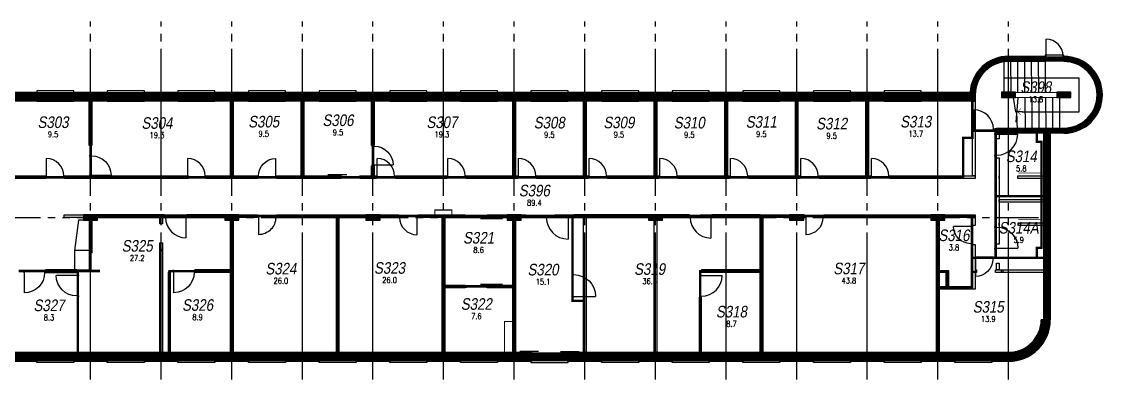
# Model space of a CAD drawing. Extents: x 22790 to 124359, y 400 to 114212.
# Drawn here: x 77710 to 124359, y 15400 to 30858 of the extents above; entities that cross this region are included whole.
import ezdxf
from ezdxf.enums import TextEntityAlignment as Align

# ---------------------------------------------------------------- set-up
doc = ezdxf.new("R2010")
doc.units = 0
doc.header["$LTSCALE"] = 50
doc.header["$PDMODE"] = 1
for name, pattern in [('4PHAN', [158.75, 127, -6.35, 6.35, -6.35, 6.35, -6.35]), ('HIDDEN', [0.375, 0.25, -0.125]), ('INVISIBLE', [999999, 0, -999999])]:
    doc.linetypes.add(name, pattern=pattern)
doc.layers.get('0').update_dxf_attribs({"linetype": 'CONTINUOUS'})
for name, color, linetype in [('ANNTEXT_03', 7, 'CONTINUOUS'), ('CL_03', 7, 'CONTINUOUS'), ('ED_03', 7, 'CONTINUOUS'), ('EW_03', 7, 'CONTINUOUS'), ('FT_03', 8, 'CONTINUOUS'), ('GRIDLINE_03', 15, '4PHAN'), ('HEADER_03', 7, 'INVISIBLE'), ('ND_03', 7, 'CONTINUOUS'), ('NS_03', 7, 'CONTINUOUS'), ('NW_03', 7, 'CONTINUOUS'), ('RI_03', 7, 'CONTINUOUS'), ('SC_03', 7, 'CONTINUOUS'), ('WALL_03', 7, 'CONTINUOUS'), ('WW_03', 7, 'CONTINUOUS')]:
    doc.layers.add(name, color=color, linetype=linetype)
doc.styles.add('SIMPLEX', font='ARIALN.TTF', dxfattribs={"oblique": 10})
doc.styles.get("Standard").update_dxf_attribs({"font": 'simplex'})

# ---------------------------------------------------------------- blocks, each defined once
blk = doc.blocks.new('DR1H90')
blk.add_line((-0.46, 0), (-0.46, 0.92))
blk.add_arc((-0.46, 0), 0.92, 0, 90)
at = {"flags": 1}
blk.add_attdef('SILLHT', text='', height=0.1, dxfattribs=at).set_placement((0, 0), align=Align.MIDDLE)
blk = doc.blocks.new('DRFRAME')
for p, q in [((-0.5, -0.5), (-0.5, 0.5)), ((0.5, -0.5), (0.5, 0.5))]:
    blk.add_line(p, q)
at = {"flags": 1}
blk.add_attdef('SILLHT', text='', height=0.1, dxfattribs=at).set_placement((0, 0), align=Align.MIDDLE)
blk = doc.blocks.new('SPL')
for p, q in [((1, 0.5), (0, 0.5)), ((1, -0.5), (1, 0.5)), ((0, -0.5), (1, -0.5))]:
    blk.add_line(p, q)
blk = doc.blocks.new('WNOF')
blk.add_line((-0.5, 0), (0.5, 0))
at = {"flags": 1}
blk.add_attdef('SILLHT', text='', height=0.1, dxfattribs=at).set_placement((0, 0), align=Align.MIDDLE)
blk = doc.blocks.new('WNFRAME')
for p, q in [((-0.5, -0.5), (-0.5, 0.5)), ((0.5, -0.5), (0.5, 0.5))]:
    blk.add_line(p, q)
at = {"flags": 1}
blk.add_attdef('SILLHT', text='', height=0.1, dxfattribs=at).set_placement((0, 0), align=Align.MIDDLE)
blk = doc.blocks.new('RM_SPAM')
for p in [(0, 2.5), (0, 0)]:
    blk.add_point(p)
at = {"style": 'SIMPLEX', "oblique": 10}
blk.add_attdef('RM_NUM', text='', height=2.5, dxfattribs=at).set_placement((0, 0), align=Align.CENTER)
at = {"flags": 1}
for tag, p, width in [('SITENO', (-15, 0), 0.8), ('IN_OU_CODE', (-15, -2), 0.8), ('RM_CO_CODE', (-15, -4), 0.8), ('RM_TY_CODE', (-15, -6), 0.7), ('RM_FU_CODE', (-15, -8), 0.8), ('OCC/USE', (-15, -10), 0.8)]:
    blk.add_attdef(tag, p, '', height=1.25, dxfattribs=dict(at, width=width))
at = {"width": 0.8, "flags": 1}
for tag, p in [('BL_NUM', (15, 0)), ('LEVEL', (15, -2)), ('%S/L', (15, -4)), ('STUDCAP', (15, -6))]:
    blk.add_attdef(tag, text='', height=1.25, dxfattribs=at).set_placement(p, align=Align.RIGHT)
at = {"width": 0.8}
for tag, p in [('RM_AREA', (0, -2)), ('USE', (-0.24, -4.05)), ('USE2', (-0.24, -6.05))]:
    blk.add_attdef(tag, text='', height=1.25, dxfattribs=at).set_placement(p, align=Align.CENTER)
at = {"width": 0.8, "flags": 1}
blk.add_attdef('SERVS', text='', height=1.25, dxfattribs=at).set_placement((0, -8), align=Align.CENTER)
blk = doc.blocks.new('DR0O')
at = {"linetype": 'HIDDEN'}
blk.add_line((0.52, 0.01), (-0.52, 0.01), dxfattribs=at)
at = {"flags": 1}
blk.add_attdef('SILLHT', text='', height=0.1, dxfattribs=at).set_placement((0, 0), align=Align.MIDDLE)
blk = doc.blocks.new('DR1S')
blk.add_line((-0.2, 0.1), (-1.2, 0.1))
at = {"flags": 1}
blk.add_attdef('SILLHT', text='', height=0.1, dxfattribs=at).set_placement((0, 0), align=Align.MIDDLE)
blk = doc.blocks.new('DR2S')
for p, q in [((-0.3, 0.05), (-0.8, 0.05)), ((0.3, 0.05), (0.8, 0.05))]:
    blk.add_line(p, q)
at = {"flags": 1}
blk.add_attdef('SILLHT', text='', height=0.1, dxfattribs=at).set_placement((0, 0), align=Align.MIDDLE)
blk = doc.blocks.new('C-S')
for p, q in [((0.5, 0.5), (-0.5, 0.5)), ((-0.5, 0.5), (-0.5, -0.5)), ((0.5, -0.5), (0.5, 0.5)), ((-0.5, -0.5), (0.5, -0.5))]:
    blk.add_line(p, q)
at = {"const_width": 1}
blk.add_lwpolyline([(-0.5, 0), (0.5, 0)], dxfattribs=at)
blk = doc.blocks.new('TXTARR2')
blk.add_line((-1, 0), (0, 0))
at = {"const_width": 0.1}
blk.add_lwpolyline([(-0.71, 0.71), (0, 0), (-0.71, -0.71)], dxfattribs=at)

msp = doc.modelspace()

# ---------------------------------------------------------------- linework, layer by layer
at = {"layer": 'ANNTEXT_03', "color": 0}
for p, q in [((123356, 28415), (120097, 28415)), ((123356, 26963), (123356, 28415)), ((120900, 26963), (123356, 26963))]:
    msp.add_line(p, q, dxfattribs=at)
at = {"layer": 'EW_03'}
for points, const_width in [([(120308, 29245, 0.414214), (118759, 27696, 1)], 229), ([(122696, 29245, -1), (122696, 26147, -1)], 229), ([(120308, 16374, 0.414214), (121915, 17980, 0.414214)], 394)]:
    msp.add_lwpolyline(points, format="xyb", dxfattribs=dict(at, const_width=const_width))
for points, const_width in [([(121896, 29245), (120308, 29245)], 229), ([(78360, 27613), (76798, 27613)], 394), ([(81408, 27613), (79960, 27613)], 394), ([(84456, 27613), (83008, 27613)], 394), ([(87504, 27613), (86056, 27613)], 394), ([(90552, 27613), (89104, 27613)], 394), ([(93600, 27613), (92152, 27613)], 394), ([(96648, 27613), (95200, 27613)], 394), ([(99696, 27613), (98248, 27613)], 394), ([(102744, 27613), (101296, 27613)], 394), ([(105792, 27613), (104344, 27613)], 394), ([(108840, 27613), (107392, 27613)], 394), ([(111888, 27613), (110440, 27613)], 394), ([(114936, 27613), (113488, 27613)], 394), ([(118873, 27613), (116536, 27613)], 394), ([(122696, 26147), (119692, 26147)], 229), ([(121972, 17980), (121972, 26147)], 279), ([(76912, 16374), (78360, 16374)], 394), ([(81408, 16374), (79960, 16374)], 394), ([(84456, 16374), (83008, 16374)], 394), ([(87504, 16374), (86056, 16374)], 394), ([(90552, 16374), (89104, 16374)], 394), ([(93600, 16374), (92152, 16374)], 394), ([(96648, 16374), (95200, 16374)], 394), ([(99696, 16374), (98248, 16374)], 394), ([(102744, 16374), (101296, 16374)], 394), ([(105792, 16374), (104344, 16374)], 394), ([(108840, 16374), (107392, 16374)], 394), ([(111888, 16374), (110440, 16374)], 394), ([(114936, 16374), (113488, 16374)], 394), ([(117984, 16374), (116536, 16374)], 394), ([(120308, 16374), (119584, 16374)], 394)]:
    msp.add_lwpolyline(points, dxfattribs=dict(at, const_width=const_width))
at = {"layer": 'FT_03'}
msp.add_lwpolyline([(80634, 20968), (79998, 20968), (79998, 20135), (80634, 20135), (80634, 22286), (80166, 22286), (79998, 20968)], dxfattribs=at)
at = {"layer": 'GRIDLINE_03'}
for p, q in [((80684, 15400), (80684, 30858)), ((83732, 15400), (83732, 30858)), ((86780, 15400), (86780, 30858)), ((89828, 15400), (89828, 30858)), ((92876, 15400), (92876, 30858)), ((95924, 15400), (95924, 30858)), ((98972, 15400), (98972, 30858)), ((102020, 15400), (102020, 30858)), ((105068, 15400), (105068, 30858)), ((108116, 15400), (108116, 30858)), ((111164, 15400), (111164, 30858)), ((114212, 15400), (114212, 30858)), ((117260, 15400), (117260, 30858)), ((120308, 15400), (120308, 30858)), ((56300, 22400), (121596, 22400))]:
    msp.add_line(p, q, dxfattribs=at)
at = {"layer": 'HEADER_03'}
for points, const_width, elevation in [([(121896, 29245), (122696, 29245)], 229, 2159), ([(78360, 27613), (79960, 27613)], 394, 2134), ([(81408, 27613), (83008, 27613)], 394, 2134), ([(84456, 27613), (86056, 27613)], 394, 2134), ([(87504, 27613), (89104, 27613)], 394, 2134), ([(90552, 27613), (92152, 27613)], 394, 2134), ([(93600, 27613), (95200, 27613)], 394, 2134), ([(96648, 27613), (98248, 27613)], 394, 2134), ([(99696, 27613), (101296, 27613)], 394, 2134), ([(102744, 27613), (104344, 27613)], 394, 2134), ([(105792, 27613), (107392, 27613)], 394, 2134), ([(108840, 27613), (110440, 27613)], 394, 2134), ([(111888, 27613), (113488, 27613)], 394, 2134), ([(114936, 27613), (116536, 27613)], 394, 2134), ([(119718, 26150), (118808, 26150)], 114, 2100), ([(119749, 26029), (119749, 25052)], 114, 2100), ([(92876, 25511), (92876, 24631)], 114, 2159), ([(80684, 25091), (80684, 24191)], 114, 2100), ([(79566, 24134), (78754, 24134)], 114, 2134), ([(85662, 24134), (84850, 24134)], 114, 2134), ([(88710, 24134), (87898, 24134)], 114, 2134), ([(91499, 24134), (92312, 24134)], 114, 2100), ([(93841, 24134), (93028, 24134)], 114, 2134), ([(96889, 24134), (96076, 24134)], 114, 2134), ([(99937, 24134), (99124, 24134)], 114, 2134), ([(102985, 24134), (102172, 24134)], 114, 2134), ([(106033, 24134), (105220, 24134)], 114, 2134), ([(109081, 24134), (108268, 24134)], 114, 2134), ([(112129, 24134), (111316, 24134)], 114, 2134), ([(115177, 24134), (114364, 24134)], 114, 2134), ([(80989, 22457), (83883, 22457)], 114, 2159), ([(84843, 22457), (83883, 22457)], 114, 2100), ([(86475, 22457), (84843, 22457)], 114, 2159), ([(87898, 22457), (88710, 22457)], 114, 2134), ([(93994, 22457), (94806, 22457)], 114, 2134), ([(97806, 22457), (96856, 22457)], 114, 2100), ([(96856, 22457), (97806, 22457)], 114, 2100), ([(100317, 22457), (101337, 22457)], 114, 2100), ([(101541, 22457), (104763, 22457)], 114, 2159), ([(106530, 22457), (105373, 22457)], 114, 2159), ([(107500, 22457), (106530, 22457)], 114, 2100), ([(109583, 22457), (107500, 22457)], 114, 2159), ([(111520, 22457), (112332, 22457)], 114, 2134), ([(80684, 22286), (80684, 20877)], 100, 2100), ([(118735, 22044), (118735, 21232)], 114, 2134), ([(119749, 22014), (119749, 21034)], 114, 2100), ([(119658, 20653), (118845, 20653)], 114, 2100), ([(78743, 20078), (77783, 20078)], 114, 2100), ([(78743, 20078), (80087, 20078)], 114, 2159), ([(84087, 20028), (84087, 16571)], 100, 2159), ([(84233, 20078), (85193, 20078)], 100, 2100), ([(85193, 20078), (86737, 20078)], 100, 2159), ([(107054, 20078), (109583, 20078)], 100, 2159), ([(80137, 18967), (80137, 19927)], 100, 2100), ([(101491, 18947), (101491, 19967)], 100, 2100), ([(107004, 19927), (107004, 18957)], 100, 2100), ([(97806, 19416), (96856, 19416)], 114, 2100), ([(107004, 16571), (107004, 18957)], 100, 2159), ([(78360, 16374), (79960, 16374)], 394, 2134), ([(81408, 16374), (83008, 16374)], 394, 2134), ([(84456, 16374), (86056, 16374)], 394, 2134), ([(87504, 16374), (89104, 16374)], 394, 2134), ([(90552, 16374), (92152, 16374)], 394, 2134), ([(93600, 16374), (95200, 16374)], 394, 2134), ([(96648, 16374), (98248, 16374)], 394, 2134), ([(101296, 16374), (99696, 16374)], 394, 2100), ([(99696, 16374), (101296, 16374)], 394, 2134), ([(102744, 16374), (104344, 16374)], 394, 2134), ([(105792, 16374), (107392, 16374)], 394, 2134), ([(108840, 16374), (110440, 16374)], 394, 2134), ([(111888, 16374), (113488, 16374)], 394, 2134), ([(114936, 16374), (116536, 16374)], 394, 2134), ([(117984, 16374), (119584, 16374)], 394, 2134)]:
    msp.add_lwpolyline(points, dxfattribs=dict(at, const_width=const_width, elevation=elevation))
for points, const_width in [([(78360, 27613), (79960, 27613)], 394), ([(83008, 27671), (81408, 27671)], 279), ([(84456, 27613), (86056, 27613)], 394), ([(87504, 27613), (89104, 27613)], 394), ([(90552, 27613), (92152, 27613)], 394), ([(93600, 27613), (95200, 27613)], 394), ([(96648, 27613), (98248, 27613)], 394), ([(99696, 27613), (101296, 27613)], 394), ([(102744, 27613), (104344, 27613)], 394), ([(105792, 27613), (107392, 27613)], 394), ([(108840, 27613), (110440, 27613)], 394), ([(111888, 27613), (113488, 27613)], 394), ([(114936, 27613), (116536, 27613)], 394), ([(80989, 22457), (83883, 22457)], 114), ([(86475, 22457), (84843, 22457)], 114), ([(101541, 22457), (104763, 22457)], 114), ([(106530, 22457), (105373, 22457)], 114), ([(109583, 22457), (107500, 22457)], 114), ([(78743, 20078), (80087, 20078)], 114), ([(84087, 20028), (84087, 16571)], 100), ([(85193, 20078), (86737, 20078)], 100), ([(107054, 20078), (109583, 20078)], 100), ([(107004, 16571), (107004, 18957)], 100), ([(78360, 16374), (79960, 16374)], 394), ([(81408, 16374), (83008, 16374)], 394), ([(84456, 16374), (86056, 16374)], 394), ([(89104, 16317), (87504, 16317)], 279), ([(90552, 16374), (92152, 16374)], 394), ([(93600, 16374), (95200, 16374)], 394), ([(96648, 16374), (98248, 16374)], 394), ([(99696, 16374), (101296, 16374)], 394), ([(102744, 16374), (104344, 16374)], 394), ([(105792, 16374), (107392, 16374)], 394), ([(108840, 16374), (110440, 16374)], 394), ([(111888, 16374), (113488, 16374)], 394), ([(114936, 16374), (116536, 16374)], 394), ([(117984, 16374), (119584, 16374)], 394)]:
    msp.add_lwpolyline(points, dxfattribs=dict(at, const_width=const_width))
at = {"layer": 'NS_03', "const_width": 20}
for points in [[(120727, 24318), (121682, 24318)], [(120727, 22318), (121682, 22318)]]:
    msp.add_lwpolyline(points, dxfattribs=at)
at = {"layer": 'NW_03'}
for points, const_width in [([(80684, 27417), (80684, 25091)], 114), ([(86780, 27417), (86780, 24191)], 114), ([(89828, 27417), (89828, 24134)], 114), ([(92876, 27417), (92876, 25511)], 114), ([(98972, 27417), (98972, 24134)], 114), ([(102020, 27417), (102020, 24134)], 114), ([(105068, 27417), (105068, 24134)], 114), ([(108116, 27417), (108116, 24134)], 114), ([(111164, 27417), (111164, 24134)], 114), ([(114212, 27417), (114212, 24134)], 114), ([(118750, 27417), (118750, 25785)], 114), ([(118768, 25835), (118346, 25835), (118346, 24185)], 100), ([(119749, 26032), (119749, 26029)], 114), ([(121732, 23373), (121731, 25657), (121532, 25657), (121532, 26032)], 100), ([(119749, 25052), (119749, 22014)], 114), ([(92876, 24631), (92876, 24134)], 114), ([(76715, 24134), (78754, 24134)], 114), ([(79566, 24134), (84850, 24133)], 114), ([(85662, 24134), (87898, 24134)], 114), ([(88710, 24134), (91499, 24134)], 114), ([(92312, 24134), (93028, 24134)], 114), ([(93841, 24134), (96076, 24134)], 114), ([(96889, 24134), (99124, 24134)], 114), ([(99937, 24134), (102172, 24134)], 114), ([(102985, 24134), (105220, 24134)], 114), ([(106033, 24134), (108268, 24134)], 114), ([(109081, 24134), (111316, 24134)], 114), ([(112129, 24134), (114364, 24134)], 114), ([(115177, 24134), (118396, 24134)], 114), ([(119806, 24134), (119806, 24134)], 114), ([(119802, 23318), (121832, 23318)], 110), ([(121533, 20709), (121533, 21085), (121730, 21084), (121732, 23263)], 100), ([(80989, 22457), (80989, 22457)], 114), ([(83883, 22457), (83883, 22457)], 114), ([(87898, 22457), (86475, 22457)], 114), ([(86780, 22457), (86780, 16571)], 114), ([(93994, 22457), (88710, 22457)], 114), ([(91352, 22457), (91352, 16571)], 114), ([(96432, 22457), (94806, 22457)], 114), ([(96281, 22514), (96281, 22719), (95546, 22719), (95546, 22514)], 50), ([(95924, 22400), (95924, 16571)], 114), ([(96856, 22457), (96432, 22457)], 114), ([(100317, 22457), (97806, 22457)], 114), ([(98972, 22457), (98972, 16571)], 114), ([(101541, 22457), (101337, 22457)], 114), ([(101491, 19967), (101491, 22395)], 100), ([(111520, 22457), (109583, 22457)], 114), ([(109640, 22400), (109640, 16571)], 114), ([(118792, 22457), (112332, 22457)], 114), ([(117260, 22457), (117260, 16374)], 114), ([(118735, 22457), (118735, 22044)], 114), ([(80684, 22286), (80684, 22286)], 100), ([(119806, 22102), (119806, 22102)], 114), ([(118735, 21232), (118735, 20652), (118845, 20652)], 114), ([(119749, 21034), (119749, 20709)], 114), ([(80684, 20877), (80684, 20135)], 100), ([(118735, 20652), (118735, 19352), (117260, 19352)], 114), ([(119658, 20652), (119969, 20652)], 114), ([(119969, 20709), (119969, 20652), (121832, 20652)], 114), ([(77636, 20021), (77636, 20078), (77783, 20078)], 114), ([(80087, 20078), (81087, 20078)], 114), ([(80137, 19927), (80137, 20028)], 100), ([(84037, 20078), (84233, 20078)], 100), ([(107054, 20078), (107004, 20078), (107004, 19927)], 100), ([(117317, 20062), (117667, 20062), (117667, 19409)], 100), ([(95924, 19416), (96856, 19416)], 114), ([(97806, 19416), (98972, 19416)], 114), ([(80137, 16528), (80137, 18967)], 100), ([(101991, 16528), (101991, 18797), (101491, 18797), (101491, 18947)], 100), ([(98549, 16528), (98549, 17903), (98924, 17903)], 50)]:
    msp.add_lwpolyline(points, dxfattribs=dict(at, const_width=const_width))
at = {"layer": 'SC_03'}
for p, q in [((120117, 27810), (120121, 29271)), ((120416, 27798), (120411, 29207)), ((120715, 27799), (120709, 29208)), ((121013, 27800), (121008, 29210)), ((121312, 27801), (121306, 29211)), ((121610, 27802), (121605, 29212)), ((121909, 27803), (121903, 29213)), ((120423, 27798), (122506, 27806)), ((120509, 27584), (120604, 26948)), ((122506, 27577), (120562, 27570)), ((120716, 27570), (120629, 26513)), ((121014, 27571), (121020, 26162)), ((121313, 27572), (121318, 26163)), ((121611, 27574), (121617, 26164)), ((121910, 27575), (121915, 26165)), ((122208, 27576), (122213, 26166)), ((122506, 27577), (122512, 26167)), ((120651, 26974), (120604, 26948)), ((120651, 26974), (120684, 26147))]:
    msp.add_line(p, q, dxfattribs=at)
at = {"layer": 'WALL_03'}
for p, q in [((120308, 29360), (121896, 29360)), ((121896, 29131), (120308, 29131)), ((121896, 29360), (121896, 29131)), ((122696, 29360), (122696, 29131)), ((76798, 27810), (78360, 27810)), ((78360, 27810), (78360, 27417)), ((79960, 27810), (81408, 27810)), ((79960, 27417), (79960, 27810)), ((81408, 27810), (81408, 27417)), ((83008, 27810), (84456, 27810)), ((83008, 27417), (83008, 27810)), ((84456, 27810), (84456, 27417)), ((86056, 27810), (87504, 27810)), ((86056, 27417), (86056, 27810)), ((87504, 27810), (87504, 27417)), ((89104, 27810), (90552, 27810)), ((89104, 27417), (89104, 27810)), ((90552, 27810), (90552, 27417)), ((92152, 27810), (93600, 27810)), ((92152, 27417), (92152, 27810)), ((93600, 27810), (93600, 27417)), ((95200, 27810), (96648, 27810)), ((95200, 27417), (95200, 27810)), ((96648, 27810), (96648, 27417)), ((98248, 27810), (99696, 27810)), ((98248, 27417), (98248, 27810)), ((99696, 27810), (99696, 27417)), ((101296, 27810), (102744, 27810)), ((101296, 27417), (101296, 27810)), ((102744, 27810), (102744, 27417)), ((104344, 27810), (105792, 27810)), ((104344, 27417), (104344, 27810)), ((105792, 27810), (105792, 27417)), ((107392, 27810), (108840, 27810)), ((107392, 27417), (107392, 27810)), ((108840, 27810), (108840, 27417)), ((110440, 27810), (111888, 27810)), ((110440, 27417), (110440, 27810)), ((111888, 27810), (111888, 27417)), ((113488, 27810), (114936, 27810)), ((113488, 27417), (113488, 27810)), ((114936, 27810), (114936, 27417)), ((116536, 27810), (118648, 27810)), ((116536, 27417), (116536, 27810)), ((118873, 27696), (118873, 27417)), ((120613, 27810), (120003, 27810)), ((120003, 27810), (120003, 27582)), ((120003, 27582), (120613, 27582)), ((120613, 27582), (120613, 27810)), ((123000, 27810), (122391, 27810)), ((122391, 27810), (122391, 27582)), ((122391, 27582), (123000, 27582)), ((123000, 27582), (123000, 27810)), ((78360, 27417), (76798, 27417)), ((81408, 27417), (79960, 27417)), ((80627, 25505), (80627, 27417)), ((80627, 27417), (80741, 27417)), ((80741, 27417), (80741, 25505)), ((84456, 27417), (83008, 27417)), ((87504, 27417), (86056, 27417)), ((86723, 24191), (86723, 27417)), ((86723, 27417), (86837, 27417)), ((86837, 27417), (86837, 24191)), ((90552, 27417), (89104, 27417)), ((89771, 24134), (89771, 27417)), ((89771, 27417), (89885, 27417)), ((89885, 27417), (89885, 24134)), ((93600, 27417), (92152, 27417)), ((92819, 25511), (92819, 27417)), ((92819, 27417), (92933, 27417)), ((92933, 27417), (92933, 25511)), ((96648, 27417), (95200, 27417)), ((99696, 27417), (98248, 27417)), ((98915, 24134), (98915, 27417)), ((98915, 27417), (99029, 27417)), ((99029, 27417), (99029, 24134)), ((102744, 27417), (101296, 27417)), ((101963, 24134), (101963, 27417)), ((101963, 27417), (102077, 27417)), ((102077, 27417), (102077, 24134)), ((105792, 27417), (104344, 27417)), ((105011, 24134), (105011, 27417)), ((105011, 27417), (105125, 27417)), ((105125, 27417), (105125, 24134)), ((108840, 27417), (107392, 27417)), ((108059, 24134), (108059, 27417)), ((108059, 27417), (108173, 27417)), ((108173, 27417), (108173, 24134)), ((111888, 27417), (110440, 27417)), ((111107, 24134), (111107, 27417)), ((111107, 27417), (111221, 27417)), ((111221, 27417), (111221, 24134)), ((114936, 27417), (113488, 27417)), ((114155, 24134), (114155, 27417)), ((114155, 27417), (114269, 27417)), ((114269, 27417), (114269, 24134)), ((118873, 27417), (116536, 27417)), ((118759, 24191), (118759, 27417)), ((118759, 27417), (118873, 27417)), ((118873, 27417), (118873, 24191)), ((119783, 26261), (122696, 26261)), ((119783, 26032), (119783, 26261)), ((121832, 26147), (122111, 26147)), ((121832, 17980), (121832, 26147)), ((122111, 26147), (122111, 17980)), ((122696, 26032), (119783, 26032)), ((119783, 25791), (119783, 26032)), ((119783, 26032), (119897, 26032)), ((119897, 25791), (119783, 25791)), ((119897, 26032), (119897, 25791)), ((80741, 25505), (80627, 25505)), ((92933, 25511), (92819, 25511)), ((119783, 21238), (119783, 24978)), ((119783, 24978), (119897, 24978)), ((119897, 24978), (119897, 21238)), ((92819, 24134), (92819, 24631)), ((92819, 24631), (92933, 24631)), ((92933, 24631), (92933, 24134)), ((78754, 24076), (76804, 24076)), ((76918, 24191), (78754, 24191)), ((78754, 24191), (78754, 24076)), ((79566, 24191), (84913, 24191)), ((79566, 24076), (79566, 24191)), ((84913, 24076), (79566, 24076)), ((84913, 24191), (84913, 24076)), ((85662, 24191), (87898, 24191)), ((85662, 24076), (85662, 24191)), ((87898, 24076), (85662, 24076)), ((86837, 24191), (86723, 24191)), ((87898, 24191), (87898, 24076)), ((88710, 24191), (91499, 24191)), ((88710, 24076), (88710, 24191)), ((91499, 24076), (88710, 24076)), ((89885, 24134), (89771, 24134)), ((91499, 24191), (91499, 24076)), ((92312, 24191), (93028, 24191)), ((92312, 24076), (92312, 24191)), ((93028, 24076), (92312, 24076)), ((92933, 24134), (92819, 24134)), ((93028, 24191), (93028, 24076)), ((93841, 24191), (96076, 24191)), ((93841, 24076), (93841, 24191)), ((96076, 24076), (93841, 24076)), ((96076, 24191), (96076, 24076)), ((96889, 24191), (99124, 24191)), ((96889, 24076), (96889, 24191)), ((99124, 24076), (96889, 24076)), ((99029, 24134), (98915, 24134)), ((99124, 24191), (99124, 24076)), ((99937, 24191), (102172, 24191)), ((99937, 24076), (99937, 24191)), ((102172, 24076), (99937, 24076)), ((102077, 24134), (101963, 24134)), ((102172, 24191), (102172, 24076)), ((102985, 24191), (105220, 24191)), ((102985, 24076), (102985, 24191)), ((105220, 24076), (102985, 24076)), ((105125, 24134), (105011, 24134)), ((105220, 24191), (105220, 24076)), ((106033, 24191), (108268, 24191)), ((106033, 24076), (106033, 24191)), ((108268, 24076), (106033, 24076)), ((108173, 24134), (108059, 24134)), ((108268, 24191), (108268, 24076)), ((109081, 24191), (111316, 24191)), ((109081, 24076), (109081, 24191)), ((111316, 24076), (109081, 24076)), ((111221, 24134), (111107, 24134)), ((111316, 24191), (111316, 24076)), ((112129, 24191), (114364, 24191)), ((112129, 24076), (112129, 24191)), ((114364, 24076), (112129, 24076)), ((114269, 24134), (114155, 24134)), ((114364, 24191), (114364, 24076)), ((115177, 24191), (118873, 24191)), ((115177, 24076), (115177, 24191)), ((118873, 24076), (115177, 24076)), ((118873, 24191), (118759, 24191)), ((118873, 24191), (118873, 24076)), ((119897, 24191), (119897, 24076)), ((119897, 24191), (119897, 24191)), ((119897, 24076), (119897, 24191)), ((119897, 24076), (119897, 24076)), ((120711, 24191), (121832, 24191)), ((120711, 24076), (120711, 24191)), ((121832, 24076), (120711, 24076)), ((121832, 24191), (121832, 24076)), ((119897, 23175), (121832, 23175)), ((119897, 23060), (119897, 23175)), ((121832, 23060), (119897, 23060)), ((121832, 23175), (121832, 23060)), ((79543, 22514), (80379, 22514)), ((79543, 22400), (79543, 22514)), ((80379, 22400), (79543, 22400)), ((80989, 22514), (80379, 22514)), ((80379, 22514), (80379, 22286)), ((80379, 22514), (80379, 22400)), ((80989, 22286), (80989, 22514)), ((80989, 22514), (80989, 22400)), ((80989, 22514), (80989, 22514)), ((80989, 22400), (80989, 22514)), ((80989, 22400), (80989, 22400)), ((81975, 22514), (81975, 22400)), ((81975, 22514), (81975, 22514)), ((81975, 22400), (81975, 22514)), ((81975, 22400), (81975, 22400)), ((83675, 22514), (84850, 22514)), ((83675, 22400), (83675, 22514)), ((84850, 22400), (83675, 22400)), ((83675, 22119), (83675, 22400)), ((83675, 22400), (83789, 22400)), ((83789, 22400), (83789, 22119)), ((84850, 22514), (84850, 22400)), ((85662, 22514), (87898, 22514)), ((85662, 22400), (85662, 22514)), ((87898, 22400), (85662, 22400)), ((87085, 22514), (86475, 22514)), ((86475, 22514), (86475, 22286)), ((86723, 16571), (86723, 22457)), ((86723, 22457), (86837, 22457)), ((86837, 22457), (86837, 16571)), ((87085, 22286), (87085, 22514)), ((87898, 22514), (87898, 22400)), ((88710, 22514), (93994, 22514)), ((88710, 22400), (88710, 22514)), ((93994, 22400), (88710, 22400)), ((91295, 16571), (91295, 22457)), ((91295, 22457), (91409, 22457)), ((91409, 22457), (91409, 16571)), ((93181, 22514), (92571, 22514)), ((92571, 22514), (92571, 22286)), ((93181, 22286), (93181, 22514)), ((93994, 22514), (93994, 22400)), ((94806, 22514), (96432, 22514)), ((94806, 22400), (94806, 22514)), ((96432, 22400), (94806, 22400)), ((95867, 16571), (95867, 22457)), ((95867, 22457), (95981, 22457)), ((95981, 22457), (95981, 16571)), ((96432, 22514), (96432, 22400)), ((96432, 22514), (96856, 22514)), ((96432, 22400), (96432, 22514)), ((96856, 22400), (96432, 22400)), ((96856, 22514), (96856, 22400)), ((97806, 22514), (99480, 22514)), ((97806, 22400), (97806, 22514)), ((99480, 22400), (97806, 22400)), ((99277, 22514), (98667, 22514)), ((98667, 22514), (98667, 22286)), ((98915, 16571), (98915, 22457)), ((98915, 22457), (99029, 22457)), ((99029, 22457), (99029, 16571)), ((99277, 22286), (99277, 22514)), ((99480, 22514), (99480, 22400)), ((100730, 22514), (103138, 22514)), ((100730, 22400), (100730, 22514)), ((103138, 22400), (100730, 22400)), ((101963, 16571), (101963, 22457)), ((101963, 22457), (102077, 22457)), ((102077, 22457), (102077, 16571)), ((103138, 22514), (103138, 22400)), ((103950, 22514), (106186, 22514)), ((103950, 22400), (103950, 22514)), ((106186, 22400), (103950, 22400)), ((105373, 22514), (104763, 22514)), ((104763, 22514), (104763, 22286)), ((105011, 16571), (105011, 22457)), ((105011, 22457), (105125, 22457)), ((105125, 22457), (105125, 16571)), ((105373, 22286), (105373, 22514)), ((106186, 22514), (106186, 22400)), ((106998, 22514), (111520, 22514)), ((106998, 22400), (106998, 22514)), ((111520, 22400), (106998, 22400)), ((109583, 16571), (109583, 22457)), ((109583, 22457), (109697, 22457)), ((109697, 22457), (109697, 16571)), ((111469, 22514), (110859, 22514)), ((110859, 22514), (110859, 22286)), ((111469, 22286), (111469, 22514)), ((111520, 22514), (111520, 22400)), ((112332, 22514), (118873, 22514)), ((112332, 22400), (112332, 22514)), ((118873, 22400), (112332, 22400)), ((117565, 22514), (116955, 22514)), ((116955, 22514), (116955, 22286)), ((117203, 16374), (117203, 22457)), ((117203, 22457), (117317, 22457)), ((117317, 22457), (117317, 16374)), ((117565, 22286), (117565, 22514)), ((118759, 22044), (118759, 22457)), ((118759, 22457), (118873, 22457)), ((118873, 22514), (118873, 22400)), ((118873, 22457), (118873, 22044)), ((80379, 22286), (80989, 22286)), ((80874, 22286), (80989, 22286)), ((83789, 22119), (83675, 22119)), ((86475, 22286), (87085, 22286)), ((92571, 22286), (93181, 22286)), ((98667, 22286), (99277, 22286)), ((104763, 22286), (105373, 22286)), ((110859, 22286), (111469, 22286)), ((116955, 22286), (117565, 22286)), ((118873, 22044), (118759, 22044)), ((119897, 22159), (119897, 22044)), ((119897, 22159), (119897, 22159)), ((119897, 22044), (119897, 22159)), ((119897, 22044), (119897, 22044)), ((120731, 22159), (121832, 22159)), ((120731, 22044), (120731, 22159)), ((121832, 22044), (120731, 22044)), ((121832, 22159), (121832, 22044)), ((83675, 16571), (83675, 21307)), ((83675, 21307), (83789, 21307)), ((83732, 21048), (83732, 20933)), ((83789, 21307), (83789, 16571)), ((118759, 20012), (118759, 21232)), ((118759, 21232), (118873, 21232)), ((118873, 21232), (118873, 20127)), ((119897, 21238), (119783, 21238)), ((117317, 20112), (117717, 20112)), ((117317, 20012), (117317, 20112)), ((117717, 20112), (117717, 19409)), ((118759, 19409), (118759, 20070)), ((118759, 20070), (118873, 20070)), ((118873, 20127), (118926, 20127)), ((118873, 20070), (118873, 19295)), ((118926, 20127), (118926, 20012)), ((119739, 20127), (120060, 20127)), ((119739, 20012), (119739, 20127)), ((119783, 20127), (119783, 20425)), ((119783, 20425), (119897, 20425)), ((119897, 20127), (119783, 20127)), ((119897, 20425), (119897, 20127)), ((120003, 20012), (120003, 20127)), ((120003, 20127), (120117, 20127)), ((120060, 20127), (120060, 20012)), ((120117, 20127), (121832, 20127)), ((121832, 20127), (121832, 20012)), ((117617, 20012), (117317, 20012)), ((117617, 19409), (117617, 20012)), ((118926, 20012), (118759, 20012)), ((120060, 20012), (119739, 20012)), ((121832, 20012), (120003, 20012)), ((95924, 19473), (96856, 19473)), ((95924, 19358), (95924, 19473)), ((96856, 19358), (95924, 19358)), ((96856, 19473), (96856, 19358)), ((97806, 19473), (98972, 19473)), ((97806, 19358), (97806, 19473)), ((98972, 19358), (97806, 19358)), ((98972, 19473), (98972, 19358)), ((117260, 19409), (118759, 19409)), ((117260, 19295), (117260, 19409)), ((118873, 19295), (117260, 19295)), ((117717, 19409), (117617, 19409)), ((122111, 17980), (121718, 17980)), ((76912, 16571), (78360, 16571)), ((78360, 16571), (78360, 16177)), ((79960, 16571), (81408, 16571)), ((79960, 16177), (79960, 16571)), ((81408, 16571), (81408, 16177)), ((83008, 16571), (84456, 16571)), ((83008, 16177), (83008, 16571)), ((83789, 16571), (83675, 16571)), ((84456, 16571), (84456, 16177)), ((86056, 16571), (87504, 16571)), ((86056, 16177), (86056, 16571)), ((86837, 16571), (86723, 16571)), ((87504, 16571), (87504, 16177)), ((89104, 16571), (90552, 16571)), ((89104, 16177), (89104, 16571)), ((90552, 16571), (90552, 16177)), ((91409, 16571), (91295, 16571)), ((92152, 16571), (93600, 16571)), ((92152, 16177), (92152, 16571)), ((93600, 16571), (93600, 16177)), ((95200, 16571), (96648, 16571)), ((95200, 16177), (95200, 16571)), ((95981, 16571), (95867, 16571)), ((96648, 16571), (96648, 16177)), ((98248, 16571), (99696, 16571)), ((98248, 16177), (98248, 16571)), ((99029, 16571), (98915, 16571)), ((99696, 16571), (99696, 16177)), ((101296, 16571), (102744, 16571)), ((101296, 16177), (101296, 16571)), ((102077, 16571), (101963, 16571)), ((102744, 16571), (102744, 16177)), ((104344, 16571), (105792, 16571)), ((104344, 16177), (104344, 16571)), ((105125, 16571), (105011, 16571)), ((105792, 16571), (105792, 16177)), ((107392, 16571), (108840, 16571)), ((107392, 16177), (107392, 16571)), ((108840, 16571), (108840, 16177)), ((109697, 16571), (109583, 16571)), ((110440, 16571), (111888, 16571)), ((110440, 16177), (110440, 16571)), ((111888, 16571), (111888, 16177)), ((113488, 16571), (114936, 16571)), ((113488, 16177), (113488, 16571)), ((114936, 16571), (114936, 16177)), ((116536, 16571), (117984, 16571)), ((116536, 16177), (116536, 16571)), ((117317, 16374), (117203, 16374)), ((117984, 16571), (117984, 16177)), ((119584, 16571), (120308, 16571)), ((119584, 16177), (119584, 16571)), ((78360, 16177), (76912, 16177)), ((81408, 16177), (79960, 16177)), ((84456, 16177), (83008, 16177)), ((87504, 16177), (86056, 16177)), ((90552, 16177), (89104, 16177)), ((93600, 16177), (92152, 16177)), ((96648, 16177), (95200, 16177)), ((99696, 16177), (98248, 16177)), ((102744, 16177), (101296, 16177)), ((105792, 16177), (104344, 16177)), ((108840, 16177), (107392, 16177)), ((111888, 16177), (110440, 16177)), ((114936, 16177), (113488, 16177)), ((117984, 16177), (116536, 16177)), ((120308, 16177), (119584, 16177))]:
    msp.add_line(p, q, dxfattribs=at)
for centre, radius, start, end in [((120308, 27696), 1664, 90, 176.0605), ((120308, 27696), 1435, 90, 180), ((122696, 27696), 1664, 270, 90), ((122696, 27696), 1435, 270, 90), ((120308, 17980), 1410, 270, 360), ((120308, 17980), 1803, 270, 360)]:
    msp.add_arc(centre, radius, start, end, dxfattribs=at)

# ---------------------------------------------------------------- block references
at = {"layer": 'ANNTEXT_03', "color": 0, "xscale": 200, "yscale": 200, "zscale": 200, "rotation": 180}
msp.add_blockref('TXTARR2', (120700, 26963), dxfattribs=at)
at = {"layer": 'CL_03', "rotation": 270}
for p, xscale, yscale, zscale in [((120308, 27696), 228.5999785116008, 609.5999426976018, 3111.49970751901), ((122696, 27696), 228.5999785116008, 609.5999426976018, 3111.49970751901), ((80684, 22400), 228.5999871069602, 609.5999656185603, 3111.499824511402), ((86780, 22400), 228.5999871069602, 609.5999656185603, 3111.499824511402), ((92876, 22400), 228.5999871069602, 609.5999656185603, 3111.499824511402), ((98972, 22400), 228.5999871069602, 609.5999656185603, 3111.499824511402), ((105068, 22400), 228.5999871069602, 609.5999656185603, 3111.499824511402), ((111164, 22400), 228.5999871069602, 609.5999656185603, 3111.499824511402), ((117260, 22400), 228.5999871069602, 609.5999656185603, 3111.499824511402)]:
    msp.add_blockref('C-S', p, dxfattribs=dict(at, xscale=xscale, yscale=yscale, zscale=zscale))
at = {"layer": 'ED_03'}
for name, p, xscale, yscale, zscale in [('DR1H90', (122296, 29360), 800, 800, 2133.599999999999), ('DR2S', (100496, 16571), 1600.199969916284, 800.0999849581423, 2075)]:
    msp.add_blockref(name, p, dxfattribs=dict(at, xscale=xscale, yscale=yscale, zscale=zscale))
for name, p, xscale, yscale, zscale, rotation in [('SPL', (122296, 29360), 50, 800, 50, 90.00000001348846), ('DRFRAME', (122296, 29245), 750, 228.5999785116006, 2133.599999999999, 180), ('DRFRAME', (100496, 16374), 1550.199969916284, 393.69999259844, 2075, 180), ('SPL', (100496, 16177), 50, 1600.199969916284, 50, 270.0000000000753)]:
    msp.add_blockref(name, p, dxfattribs=dict(at, xscale=xscale, yscale=yscale, zscale=zscale, rotation=rotation))
at = {"layer": 'ND_03'}
for name, p, xscale, yscale, zscale in [('DR1H90', (119240, 26208), 910, 910, 2075), ('DRFRAME', (119240, 26150), 859.9999999999999, 114.3, 2075), ('DR1H90', (79160, 24191), 812.7999541580807, 812.7999541580807, 2133.599879664962), ('DR1H90', (85256, 24191), 812.7999541580807, 812.7999541580807, 2133.599879664962), ('DR1H90', (88304, 24191), -812.7999541580807, 812.7999541580807, 2133.599879664962), ('DR1H90', (93435, 24191), 812.7999541580807, 812.7999541580807, 2133.599879664962), ('DR1H90', (96483, 24191), 812.7999541580807, 812.7999541580807, 2133.599879664962), ('DR1H90', (99531, 24191), 812.7999541580807, 812.7999541580807, 2133.599879664962), ('DR1H90', (102579, 24191), 812.7999541580807, 812.7999541580807, 2133.599879664962), ('DR1H90', (111723, 24191), 812.7999847193599, 812.7999847193599, 2133.599959888319), ('DR1H90', (114771, 24191), 812.7999847193599, 812.7999847193599, 2133.599959888319), ('DR1S', (91906, 24191), 812.7999999999882, 406.3999999999941, 2075), ('DRFRAME', (91906, 24134), 762.7999999999882, 114.2999935534801, 2075), ('DRFRAME', (84363, 22457), 910, 114.2999935534801, 2075), ('DRFRAME', (97331, 22457), 900, 114.2999935534801, 2100), ('DRFRAME', (107015, 22457), 920, 114.2999935534801, 2075), ('DRFRAME', (78263, 20078), 910, 114.2999935534801, 2075), ('DR1S', (97331, 19473), -950, 475, 2100)]:
    msp.add_blockref(name, p, dxfattribs=dict(at, xscale=xscale, yscale=yscale, zscale=zscale))
for name, p, xscale, yscale, zscale, rotation in [('DRFRAME', (119749, 25540), 926.4154577449008, 114.3, 2075, 270), ('DR1H90', (119806, 25540), 976.4154577449008, 976.4154577449008, 2075, 270), ('DRFRAME', (92876, 25071), 830, 114.2999935534801, 2133.599999999999, 270), ('DR1H90', (92933, 25071), -880, 880, 2133.599999999999, 270), ('DRFRAME', (80684, 24641), 850, 114.2999935534801, 2075, 90), ('DR1H90', (80741, 24641), -900, 900, 2075, 270), ('DR1H90', (105627, 24191), 812.7999847193598, 812.7999847193598, 2133.599959888319, 2e-05), ('DR1H90', (108675, 24191), 812.7999847193598, 812.7999847193598, 2133.599959888319, 2e-05), ('DRFRAME', (79160, 24134), 812.7999541580807, 114.2999935534801, 2133.599879664962, 180), ('DRFRAME', (85256, 24134), 812.7999541580807, 114.2999935534801, 2133.599879664962, 180), ('DRFRAME', (88304, 24134), 812.7999541580807, 114.2999935534801, 2133.599879664962, 180), ('DRFRAME', (93435, 24134), 812.7999541580807, 114.2999935534801, 2133.599879664962, 180), ('DRFRAME', (96483, 24134), 812.7999541580807, 114.2999935534801, 2133.599879664962, 180), ('DRFRAME', (99531, 24134), 812.7999541580807, 114.2999935534801, 2133.599879664962, 180), ('DRFRAME', (102579, 24134), 812.7999541580807, 114.2999935534801, 2133.599879664962, 180), ('DRFRAME', (105627, 24134), 812.7999847193598, 114.2999978511599, 2133.599959888319, 180.00002), ('DRFRAME', (108675, 24134), 812.7999847193598, 114.2999978511599, 2133.599959888319, 180.00002), ('DRFRAME', (111723, 24134), 812.7999847193599, 114.2999978511599, 2133.599959888319, 180), ('DRFRAME', (114771, 24134), 812.7999847193599, 114.2999978511599, 2133.599959888319, 180), ('DR1H90', (84363, 22400), 960, 960, 2075, 180), ('DRFRAME', (88304, 22457), 812.7999847193598, 114.2999935534801, 2133.599959888319, 359.999986), ('DR1H90', (88304, 22400), -812.7999847193598, 812.7999847193599, 2133.599959888319, 179.999986), ('DRFRAME', (94400, 22457), 812.7999847193599, 114.2999935534801, 2133.599959888319, 359.9999890000001), ('DR1H90', (94400, 22400), 812.7999847193599, 812.7999847193599, 2133.599959888319, 179.999989), ('DRFRAME', (97331, 22457), 900, 114.2999935534801, 2075, 180), ('DRFRAME', (100827, 22457), 970, 114.2999935534801, 2075, 180), ('DR1H90', (100827, 22400), 1020, 1020, 2075, 180), ('DR1H90', (107015, 22400), 970, 970, 2075, 180), ('DRFRAME', (111926, 22457), 812.7999847193599, 114.2999935534801, 2133.599959888319, 359.999987), ('DR1H90', (111926, 22400), -812.7999847193599, 812.7999847193599, 2133.599959888319, 179.999987), ('DRFRAME', (80684, 21581), 1358.7, 100, 2075, 90), ('DR0O', (80734, 21581), 1408.7, 1408.7, 2075, 270), ('DR1S', (97331, 22400), 950, 475, 2075, 180), ('DR1H90', (118678, 21638), -812.7999541580807, 812.7999541580807, 2133.599879664962, 90), ('DRFRAME', (118735, 21638), 812.7999541580807, 114.2999935534801, 2133.599879664962, 270), ('DRFRAME', (119749, 21524), 930, 114.3, 2075, 270), ('DR1H90', (119806, 21524), -980, 980, 2075, 270), ('DRFRAME', (119252, 20652), 762.7999541557657, 114.2999935534801, 2075, 180), ('DR1H90', (119252, 20595), -812.7999541557657, 812.7999541557657, 2075, 180), ('DRFRAME', (84713, 20078), 910, 100, 2075, 180), ('DR1H90', (78263, 20021), -960, 960, 2075, 180), ('DR1H90', (80087, 19447), -960, 960, 2075, 90), ('DRFRAME', (80137, 19447), 910, 100, 2075, 270), ('DR1H90', (84713, 20028), -960, 960, 2075, 180), ('DRFRAME', (101491, 19457), 970, 100, 2075, 270), ('DR1H90', (101541, 19457), -1020, 1020, 2075, 270), ('DRFRAME', (107004, 19442), 920, 100, 2075, 90), ('DR1H90', (107054, 19442), 970, 970, 2075, 270), ('DRFRAME', (97331, 19416), 900, 114.2999935534801, 2100, 180)]:
    msp.add_blockref(name, p, dxfattribs=dict(at, xscale=xscale, yscale=yscale, zscale=zscale, rotation=rotation))
at = {"layer": 'RI_03', "xscale": 200, "yscale": 200, "zscale": 200}
for p, values in [((121487, 27776), {'RM_NUM': 'S398', 'RM_AREA': '13.8'}), ((79068, 26261), {'RM_NUM': 'S303', 'RM_AREA': '9.5'}), ((83553, 26226), {'RM_NUM': 'S304', 'RM_AREA': '19.3'}), ((88161, 26286), {'RM_NUM': 'S305', 'RM_AREA': '9.5'}), ((91367, 26346), {'RM_NUM': 'S306', 'RM_AREA': '9.5'}), ((95853, 26260), {'RM_NUM': 'S307', 'RM_AREA': '19.3'}), ((100487, 26243), {'RM_NUM': 'S308', 'RM_AREA': '9.5'}), ((103490, 26249), {'RM_NUM': 'S309', 'RM_AREA': '9.5'}), ((106529, 26241), {'RM_NUM': 'S310', 'RM_AREA': '9.5'}), ((109637, 26273), {'RM_NUM': 'S311', 'RM_AREA': '9.5'}), ((112674, 26200), {'RM_NUM': 'S312', 'RM_AREA': '9.5'}), ((116304, 26284), {'RM_NUM': 'S313', 'RM_AREA': '13.7'}), ((120859, 24787), {'RM_NUM': 'S314', 'RM_AREA': '5.8'}), ((99841, 23308), {'RM_NUM': 'S396', 'RM_AREA': '89.4'}), ((120750, 21700), {'RM_NUM': 'S314A', 'RM_AREA': '5.9'}), ((97435, 21268), {'RM_NUM': 'S321', 'RM_AREA': '8.6'}), ((117953, 21376), {'RM_NUM': 'S316', 'RM_AREA': '3.8'}), ((82699, 20919), {'RM_NUM': 'S325', 'RM_AREA': '27.2'}), ((88901, 19934), {'RM_NUM': 'S324', 'RM_AREA': '26.0'}), ((93592, 19966), {'RM_NUM': 'S323', 'RM_AREA': '26.0'}), ((100216, 19893), {'RM_NUM': 'S320', 'RM_AREA': '15.1'}), ((104819, 19916), {'RM_NUM': 'S319', 'RM_AREA': '36.4'}), ((113416, 19942), {'RM_NUM': 'S317', 'RM_AREA': '43.8'}), ((78892, 18349), {'RM_NUM': 'S327', 'RM_AREA': '8.3'}), ((85305, 18363), {'RM_NUM': 'S326', 'RM_AREA': '8.9'}), ((97338, 18407), {'RM_NUM': 'S322', 'RM_AREA': '7.6'}), ((119434, 18284), {'RM_NUM': 'S315', 'RM_AREA': '13.9'}), ((108349, 18077), {'RM_NUM': 'S318', 'RM_AREA': '8.7'})]:
    msp.add_blockref('RM_SPAM', p, dxfattribs=at).add_auto_attribs(values)
at = {"layer": 'WW_03'}
for name, p, xscale, yscale, zscale, rotation in [('SPL', (79160, 27810, 457), 50.79999904496, 1600.19996991624, 1600.19996991624, 89.99999999999997), ('WNOF', (79160, 27613, 457), 1600.199969916239, 393.6999925984398, 1676.39996848368, 180), ('SPL', (82208, 27810, 457), 50.79999904496, 1600.19996991624, 1600.19996991624, 89.99999999999997), ('WNOF', (82208, 27613, 457), 1600.199969916239, 393.6999925984398, 1676.39996848368, 180), ('SPL', (85256, 27810, 457), 50.79999904496, 1600.19996991624, 1600.19996991624, 89.99999999999997), ('WNOF', (85256, 27613, 457), 1600.199969916239, 393.6999925984398, 1676.39996848368, 180), ('SPL', (88304, 27810, 457), 50.79999904496, 1600.19996991624, 1600.19996991624, 89.99999999999997), ('WNOF', (88304, 27613, 457), 1600.199969916239, 393.6999925984398, 1676.39996848368, 180), ('SPL', (91352, 27810, 457), 50.79999904496, 1600.19996991624, 1600.19996991624, 89.99999999999997), ('WNOF', (91352, 27613, 457), 1600.199969916239, 393.6999925984398, 1676.39996848368, 180), ('SPL', (94400, 27810, 457), 50.79999904496, 1600.19996991624, 1600.19996991624, 89.99999999999997), ('WNOF', (94400, 27613, 457), 1600.199969916239, 393.6999925984398, 1676.39996848368, 180), ('SPL', (97448, 27810, 457), 50.79999904496, 1600.19996991624, 1600.19996991624, 89.99999999999997), ('WNOF', (97448, 27613, 457), 1600.199969916239, 393.6999925984398, 1676.39996848368, 180), ('SPL', (100496, 27810, 457), 50.79999904496, 1600.19996991624, 1600.19996991624, 89.99999999999997), ('WNOF', (100496, 27613, 457), 1600.199969916239, 393.6999925984398, 1676.39996848368, 180), ('SPL', (103544, 27810, 457), 50.79999904496, 1600.19996991624, 1600.19996991624, 89.99999999999997), ('WNOF', (103544, 27613, 457), 1600.199969916239, 393.6999925984398, 1676.39996848368, 180), ('SPL', (106592, 27810, 457), 50.79999904496, 1600.19996991624, 1600.19996991624, 89.99999999999997), ('WNOF', (106592, 27613, 457), 1600.199969916239, 393.6999925984398, 1676.39996848368, 180), ('SPL', (109640, 27810, 457), 50.79999904496, 1600.19996991624, 1600.19996991624, 89.99999999999997), ('WNOF', (109640, 27613, 457), 1600.199969916239, 393.6999925984398, 1676.39996848368, 180), ('SPL', (112688, 27810, 457), 50.79999904496, 1600.19996991624, 1600.19996991624, 89.99999999999997), ('WNOF', (112688, 27613, 457), 1600.199969916239, 393.6999925984398, 1676.39996848368, 180), ('SPL', (115736, 27810, 457), 50.79999904496, 1600.19996991624, 1600.19996991624, 89.99999999999997), ('WNOF', (115736, 27613, 457), 1600.199969916239, 393.6999925984398, 1676.39996848368, 180), ('SPL', (79160, 27467, 457), 50, 1600.199969916239, 1600.199969916239, 270), ('SPL', (82208, 27467, 457), 50, 1600.199969916239, 1600.199969916239, 270), ('SPL', (85256, 27467, 457), 50, 1600.199969916239, 1600.199969916239, 270), ('SPL', (88304, 27467, 457), 50, 1600.199969916239, 1600.199969916239, 270), ('SPL', (91352, 27467, 457), 50, 1600.199969916239, 1600.199969916239, 270), ('SPL', (94400, 27467, 457), 50, 1600.199969916239, 1600.199969916239, 270), ('SPL', (97448, 27467, 457), 50, 1600.199969916239, 1600.199969916239, 270), ('SPL', (100496, 27467, 457), 50, 1600.199969916239, 1600.199969916239, 270), ('SPL', (103544, 27467, 457), 50, 1600.199969916239, 1600.199969916239, 270), ('SPL', (106592, 27467, 457), 50, 1600.199969916239, 1600.199969916239, 270), ('SPL', (109640, 27467, 457), 50, 1600.199969916239, 1600.199969916239, 270), ('SPL', (112688, 27467, 457), 50, 1600.199969916239, 1600.199969916239, 270), ('SPL', (115736, 27467, 457), 50, 1600.199969916239, 1600.199969916239, 270), ('SPL', (82436, 22464, 59), 50, 2894.6, 50, 90), ('WNOF', (82436, 22457, 59), 2894.6, 2894.6, 2100, 180), ('SPL', (82436, 22450, 59), 50, 2894.6, 50, 270), ('SPL', (85659, 22464, 59), 50, 1631.8, 50, 90), ('WNOF', (85659, 22457, 59), 1631.8, 1631.8, 2100, 180), ('SPL', (85659, 22450, 59), 50, 1631.8, 50, 270), ('WNFRAME', (85659, 22457, 59), 1581.8, 114.2999935534801, 2075, 180), ('SPL', (103152, 22464, 59), 50, 3222.5, 50, 90), ('WNOF', (103152, 22457, 59), 3222.5, 3222.5, 2100, 180), ('SPL', (103152, 22450, 59), 50, 3222.5, 50, 270), ('SPL', (105952, 22464, 59), 50, 1157.7, 50, 90), ('WNOF', (105952, 22457, 59), 1157.7, 1157.7, 2100, 180), ('SPL', (105952, 22450, 59), 50, 1157.7, 50, 270), ('WNFRAME', (105952, 22457, 59), 1107.7, 114.2999935534801, 2075, 180), ('SPL', (108542, 22464, 59), 50, 2082.4, 50, 90), ('WNOF', (108542, 22457, 59), 2082.4, 2082.4, 2100, 180), ('SPL', (108542, 22450, 59), 50, 2082.4, 50, 270), ('WNFRAME', (108542, 22457, 59), 2032.4, 114.2999935534801, 2075, 180), ('SPL', (79415, 20085, 59), 50, 1343.6, 50, 90), ('WNOF', (79415, 20078, 59), 1343.6, 1343.6, 2100, 180), ('SPL', (79415, 20071, 59), 50, 1343.6, 50, 270), ('SPL', (85965, 20078, 59), 50, 1543.6, 50, 90), ('SPL', (85965, 20078, 59), 50, 1543.6, 50, 270), ('WNOF', (85965, 20078, 59), 1543.6, 1543.6, 2100, 180), ('SPL', (108318, 20078, 59), 50, 2528.8, 50, 90), ('SPL', (108318, 20078, 59), 50, 2528.8, 50, 270), ('WNOF', (108318, 20078, 59), 2528.8, 2528.8, 2100, 180), ('SPL', (84087, 18299, 59), 50, 3457.1, 50, 180), ('WNFRAME', (84087, 18299, 59), 3407.1, 100, 2075, 270), ('WNOF', (84087, 18299, 59), 3457.1, 3457.1, 2100, 270), ('SPL', (107004, 17764, 59), 50, 2386.3, 50, 180), ('WNFRAME', (107004, 17764, 59), 2336.3, 100, 2075, 90), ('WNOF', (107004, 17764, 59), 2386.3, 2386.3, 2100, 270), ('WNFRAME', (79160, 16374, 457), -1600.199969916238, 393.6999925984398, 1676.39996848368, 180), ('SPL', (79160, 16521, 457), 50, -1600.199969916239, -1600.199969916239, 90), ('WNFRAME', (82208, 16374, 457), -1600.199969916238, 393.6999925984398, 1676.39996848368, 180), ('SPL', (82208, 16521, 457), 50, -1600.199969916239, -1600.199969916239, 90), ('WNFRAME', (85256, 16374, 457), -1600.199969916238, 393.6999925984398, 1676.39996848368, 180), ('SPL', (85256, 16521, 457), 50, -1600.199969916239, -1600.199969916239, 90), ('WNFRAME', (88304, 16374, 457), -1600.199969916238, 393.6999925984398, 1676.39996848368, 180), ('SPL', (88304, 16521, 457), 50, -1600.199969916239, -1600.199969916239, 90), ('WNFRAME', (91352, 16374, 457), -1600.199969916238, 393.6999925984398, 1676.39996848368, 180), ('SPL', (91352, 16521, 457), 50, -1600.199969916239, -1600.199969916239, 90), ('WNFRAME', (94400, 16374, 457), -1600.199969916238, 393.6999925984398, 1676.39996848368, 180), ('SPL', (94400, 16521, 457), 50, -1600.199969916239, -1600.199969916239, 90), ('WNFRAME', (97448, 16374, 457), -1600.199969916238, 393.6999925984398, 1676.39996848368, 180), ('SPL', (97448, 16521, 457), 50, -1600.199969916239, -1600.199969916239, 90), ('WNFRAME', (103544, 16374, 457), -1600.199969916238, 393.6999925984398, 1676.39996848368, 180), ('SPL', (103544, 16521, 457), 50, -1600.199969916239, -1600.199969916239, 90), ('WNFRAME', (106592, 16374, 457), -1600.199969916238, 393.6999925984398, 1676.39996848368, 180), ('SPL', (106592, 16521, 457), 50, -1600.199969916239, -1600.199969916239, 90), ('WNFRAME', (109640, 16374, 457), -1600.199969916238, 393.6999925984398, 1676.39996848368, 180), ('SPL', (109640, 16521, 457), 50, -1600.199969916239, -1600.199969916239, 90), ('WNFRAME', (112688, 16374, 457), -1600.199969916238, 393.6999925984398, 1676.39996848368, 180), ('SPL', (112688, 16521, 457), 50, -1600.199969916239, -1600.199969916239, 90), ('WNFRAME', (115736, 16374, 457), -1600.199969916238, 393.6999925984398, 1676.39996848368, 180), ('SPL', (115736, 16521, 457), 50, -1600.199969916239, -1600.199969916239, 90), ('WNFRAME', (118784, 16374, 457), -1600.199969916238, 393.6999925984398, 1676.39996848368, 180), ('SPL', (118784, 16521, 457), 50, -1600.199969916239, -1600.199969916239, 90), ('SPL', (79160, 16177, 457), 50.79999904496, -1600.19996991624, 1600.19996991624, 269.9999999999844), ('SPL', (82208, 16177, 457), 50.79999904496, -1600.19996991624, 1600.19996991624, 269.9999999999844), ('SPL', (85256, 16177, 457), 50.79999904496, -1600.19996991624, 1600.19996991624, 269.9999999999844), ('SPL', (88304, 16177, 457), 50.79999904496, -1600.19996991624, 1600.19996991624, 269.9999999999844), ('SPL', (91352, 16177, 457), 50.79999904496, -1600.19996991624, 1600.19996991624, 269.9999999999844), ('SPL', (94400, 16177, 457), 50.79999904496, -1600.19996991624, 1600.19996991624, 269.9999999999844), ('SPL', (97448, 16177, 457), 50.79999904496, -1600.19996991624, 1600.19996991624, 269.9999999999844), ('SPL', (103544, 16177, 457), 50.79999904496, -1600.19996991624, 1600.19996991624, 269.9999999999844), ('SPL', (106592, 16177, 457), 50.79999904496, -1600.19996991624, 1600.19996991624, 269.9999999999844), ('SPL', (109640, 16177, 457), 50.79999904496, -1600.19996991624, 1600.19996991624, 269.9999999999844), ('SPL', (112688, 16177, 457), 50.79999904496, -1600.19996991624, 1600.19996991624, 269.9999999999844), ('SPL', (115736, 16177, 457), 50.79999904496, -1600.19996991624, 1600.19996991624, 269.9999999999844), ('SPL', (118784, 16177, 457), 50.79999904496, -1600.19996991624, 1600.19996991624, 269.9999999999844)]:
    msp.add_blockref(name, p, dxfattribs=dict(at, xscale=xscale, yscale=yscale, zscale=zscale, rotation=rotation))
for name, p, xscale, yscale, zscale in [('WNFRAME', (79160, 27613, 457), 1600.199969916238, 393.6999925984398, 1676.39996848368), ('WNFRAME', (82208, 27613, 457), 1600.199969916238, 393.6999925984398, 1676.39996848368), ('WNFRAME', (85256, 27613, 457), 1600.199969916238, 393.6999925984398, 1676.39996848368), ('WNFRAME', (88304, 27613, 457), 1600.199969916238, 393.6999925984398, 1676.39996848368), ('WNFRAME', (91352, 27613, 457), 1600.199969916238, 393.6999925984398, 1676.39996848368), ('WNFRAME', (94400, 27613, 457), 1600.199969916238, 393.6999925984398, 1676.39996848368), ('WNFRAME', (97448, 27613, 457), 1600.199969916238, 393.6999925984398, 1676.39996848368), ('WNFRAME', (100496, 27613, 457), 1600.199969916238, 393.6999925984398, 1676.39996848368), ('WNFRAME', (103544, 27613, 457), 1600.199969916238, 393.6999925984398, 1676.39996848368), ('WNFRAME', (106592, 27613, 457), 1600.199969916238, 393.6999925984398, 1676.39996848368), ('WNFRAME', (109640, 27613, 457), 1600.199969916238, 393.6999925984398, 1676.39996848368), ('WNFRAME', (112688, 27613, 457), 1600.199969916238, 393.6999925984398, 1676.39996848368), ('WNFRAME', (115736, 27613, 457), 1600.199969916238, 393.6999925984398, 1676.39996848368), ('WNFRAME', (82436, 22457, 59), 2844.6, 114.2999935534801, 2075), ('WNFRAME', (103152, 22457, 59), 3172.5, 114.2999935534801, 2075), ('WNFRAME', (79415, 20078, 59), 1293.6, 114.2999935534801, 2075), ('WNFRAME', (85965, 20078, 59), 1493.6, 100, 2075), ('WNFRAME', (108318, 20078, 59), 2478.800000000001, 100, 2075), ('SPL', (84087, 18299, 59), 50, 3457.1, 50), ('SPL', (107004, 17764, 59), 50, 2386.3, 50), ('WNOF', (79160, 16374, 457), -1600.199969916239, 393.6999925984398, 1676.39996848368), ('WNOF', (82208, 16374, 457), -1600.199969916239, 393.6999925984398, 1676.39996848368), ('WNOF', (85256, 16374, 457), -1600.199969916239, 393.6999925984398, 1676.39996848368), ('WNOF', (88304, 16374, 457), -1600.199969916239, 393.6999925984398, 1676.39996848368), ('WNOF', (91352, 16374, 457), -1600.199969916239, 393.6999925984398, 1676.39996848368), ('WNOF', (94400, 16374, 457), -1600.199969916239, 393.6999925984398, 1676.39996848368), ('WNOF', (97448, 16374, 457), -1600.199969916239, 393.6999925984398, 1676.39996848368), ('WNOF', (103544, 16374, 457), -1600.199969916239, 393.6999925984398, 1676.39996848368), ('WNOF', (106592, 16374, 457), -1600.199969916239, 393.6999925984398, 1676.39996848368), ('WNOF', (109640, 16374, 457), -1600.199969916239, 393.6999925984398, 1676.39996848368), ('WNOF', (112688, 16374, 457), -1600.199969916239, 393.6999925984398, 1676.39996848368), ('WNOF', (115736, 16374, 457), -1600.199969916239, 393.6999925984398, 1676.39996848368), ('WNOF', (118784, 16374, 457), -1600.199969916239, 393.6999925984398, 1676.39996848368)]:
    msp.add_blockref(name, p, dxfattribs=dict(at, xscale=xscale, yscale=yscale, zscale=zscale))

doc.saveas('drawing.dxf')
